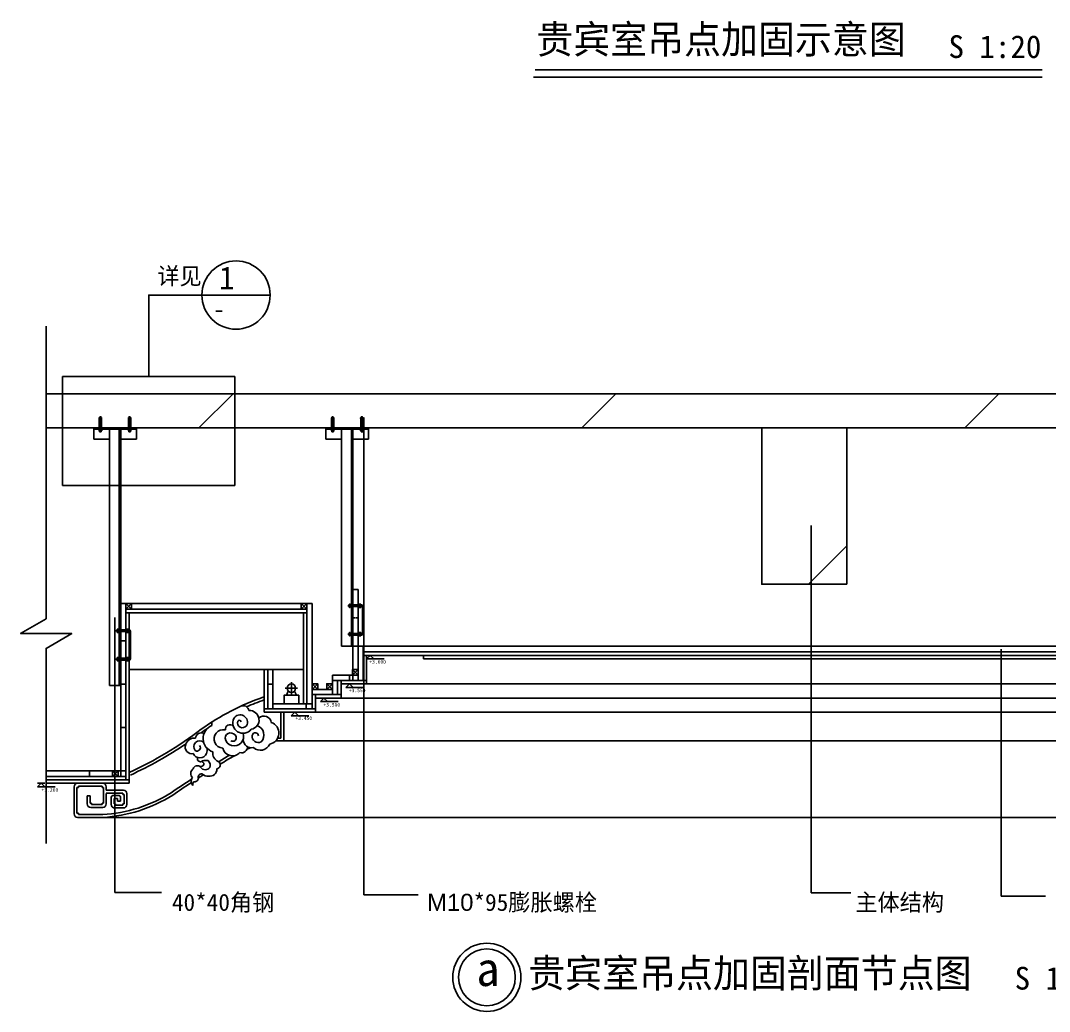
# Model space of a CAD drawing. Header units: metres. Extents: x 0 to 382603, y -272422 to 0.
# Drawn here: x 367499 to 371118, y -272422 to -268937 of the extents above; entities that cross this region are included whole.
import ezdxf

# ---------------------------------------------------------------- set-up
doc = ezdxf.new("R2010")
doc.units = ezdxf.units.M
for name, color, linetype in [('10', 8, 'Continuous'), ('16', 3, 'Continuous'), ('19', 9, 'Continuous'), ('20', 1, 'Continuous'), ('22', 8, 'Continuous'), ('3', 2, 'Continuous'), ('7', 7, 'Continuous'), ('8', 7, 'Continuous'), ('9', 1, 'Continuous'), ('WZ', 2, 'Continuous'), ('中心线层', 1, 'Continuous'), ('剖面层', 4, 'Continuous'), ('连接件层', 4, 'Continuous')]:
    doc.layers.add(name, color=color, linetype=linetype)
doc.dimstyles.get("Standard").update_dxf_attribs({"dimtxt": 2.5, "dimasz": 2.5, "dimexe": 1.25, "dimexo": 0.625, "dimtad": 1, "dimcen": 2.5, "dimazin": 3, "dimtfac": 1, "dimtmove": 0, "dimatfit": 3})

# ---------------------------------------------------------------- blocks, each defined once
blk = doc.blocks.new('螺栓M6-侧')
at = {"layer": '中心线层'}
blk.add_line((14.27, 0), (-37.34, 0), dxfattribs=at)
at = {"layer": '连接件层'}
for p, q in [((-32.6, 5), (-32.15, 5.77)), ((-32.6, 5), (-32.6, -5)), ((-32.15, 5.77), (-29.1, 5.77)), ((-32.15, 2.89), (-29.1, 2.89)), ((-29.1, 5.77), (-29.1, -5.77)), ((-28.72, 3.87), (-28.6, 3.87)), ((-28.6, -3.87), (-28.6, 3.87)), ((0, 3), (-28.6, 3)), ((1.6, 0.24), (2.9, 1)), ((2.9, 5), (3.35, 5.77)), ((2.9, 5), (2.9, -5)), ((3.35, 5.77), (7.65, 5.77)), ((3.35, 2.89), (7.65, 2.89)), ((8.1, 5), (7.65, 5.77)), ((8.1, 5), (8.1, -5)), ((12.53, 3), (8.1, 3)), ((13.03, 2.5), (8.1, 2.5)), ((12.53, 3), (13.03, 2.5)), ((13.03, -2.5), (13.03, 2.5)), ((-32.6, -5), (-32.15, -5.77)), ((-32.15, -2.89), (-29.1, -2.89)), ((-32.15, -5.77), (-29.1, -5.77)), ((0, -3), (-28.6, -3)), ((1.6, -0.91), (2.9, -0.16)), ((2.9, -5), (3.35, -5.77)), ((3.35, -2.89), (7.65, -2.89)), ((3.35, -5.77), (7.65, -5.77)), ((8.1, -5), (7.65, -5.77)), ((13.03, -2.5), (8.1, -2.5)), ((12.53, -3), (8.1, -3)), ((13.03, -2.5), (12.53, -3))]:
    blk.add_line(p, q, dxfattribs=at)
for points in [[(1.6, -6), (1.6, 6), (0, 6), (0, -6)], [(2.9, -5.05), (2.9, 5.05), (1.6, 5.05), (1.6, -5.05)]]:
    blk.add_lwpolyline(points, close=True, dxfattribs=at)
for centre, radius, start, end in [((-23.05, 0), 9.55, 162.41, 197.59), ((-23.05, 5.77), 9.55, 184.36, 197.59), ((-28.7, 4.27), 0.4, 180, 267.2), ((12.45, 0), 9.55, 162.41, 197.59), ((12.45, 5.77), 9.55, 184.36, 197.59), ((-1.45, 5.77), 9.55, 342.41, 355.64), ((-1.45, 0), 9.55, 342.41, 17.59), ((-23.05, -5.77), 9.55, 162.41, 175.64), ((-28.7, -4.27), 0.4, 92.8, 180), ((12.45, -5.77), 9.55, 162.41, 175.64), ((-1.45, -5.77), 9.55, 4.36, 17.59)]:
    blk.add_arc(centre, radius, start, end, dxfattribs=at)
blk = doc.blocks.new('HY6')
at = {"layer": '7'}
for p, q in [((-2.5, 2.5), (9.91, 2.5)), ((-2.5, 2.5), (0, 0)), ((-2.5, 0), (2.5, 0)), ((2.5, 2.5), (0, 0))]:
    blk.add_line(p, q, dxfattribs=at)
blk = doc.blocks.new('dg1')
at = {"layer": '22'}
for p, q in [((15745.46, -29348.69), (15789.24, -29348.69)), ((15767.4, -29327.36), (15767.4, -29369.94)), ((15756.54, -29358.94), (15749.87, -29373.75)), ((15778.26, -29358.94), (15784.93, -29373.75))]:
    blk.add_line(p, q, dxfattribs=at)
blk.add_lwpolyline([(15740.68, -29373.75), (15792.83, -29373.75), (15792.83, -29403.58), (15740.68, -29403.58)], close=True, dxfattribs=at)
blk.add_circle((15767.4, -29348.69), 14.93, dxfattribs=at)
blk = doc.blocks.new('VF')
at = {"layer": '16'}
for p, q in [((52862.25, -27854.45), (52866.47, -27854.45)), ((52866.47, -27907.08), (52866.47, -27854.45)), ((52934.92, -27907.08), (52866.47, -27907.08)), ((52934.92, -27907.08), (52934.92, -28007.96)), ((52934.92, -28007.96), (52906.54, -28007.96)), ((52391.47, -28157.08), (52391.47, -28118.84)), ((52391.47, -28157.08), (52209.69, -28157.08)), ((52197.58, -28169.18), (52197.58, -28264.97)), ((52298.52, -28277.08), (52209.69, -28277.08))]:
    blk.add_line(p, q, dxfattribs=at)
for centre, radius, start, end in [((53141.5, -28662.02), 854.49, 109.07, 125.57), ((51852.36, -26934.17), 1301.57, 294.47, 307.48), ((53036.27, -28549.14), 561.35, 112.89, 114.22), ((53217.85, -28873.16), 932.68, 119.31, 122.89), ((52209.69, -28169.18), 12.11, 90, 180), ((55136.65, -32002.54), 4603.3, 123.3, 124.27), ((55136.65, -32002.54), 4603.3, 122.67, 122.93), ((52268.43, -27758.83), 519.12, 273.32, 302.11), ((52209.69, -28264.97), 12.11, 180, 270)]:
    blk.add_arc(centre, radius, start, end, dxfattribs=at)
at = {"layer": '9'}
for p, q in [((52681.9, -27953.55), (52682.62, -27941.2)), ((52924.92, -27907.08), (52924.92, -27997.96)), ((52924.92, -27997.96), (52913.75, -27997.96)), ((52207.58, -28171.92), (52207.58, -28262.23)), ((52207.58, -28171.92), (52212.42, -28171.92)), ((52212.42, -28171.92), (52212.42, -28167.08)), ((52295.75, -28167.08), (52212.42, -28167.08)), ((52295.75, -28171.92), (52295.75, -28167.08)), ((52300.59, -28171.92), (52295.75, -28171.92)), ((52300.59, -28171.92), (52300.59, -28226.99)), ((52310.59, -28169.18), (52310.59, -28181.29)), ((52371.13, -28181.29), (52310.59, -28181.29)), ((52368.39, -28191.29), (52310.59, -28191.29)), ((52310.59, -28193.4), (52310.59, -28229.73)), ((52368.39, -28191.29), (52368.39, -28196.14)), ((52383.24, -28193.4), (52383.24, -28231.74)), ((52243.99, -28201.47), (52243.99, -28229.73)), ((52253.99, -28201.47), (52243.99, -28201.47)), ((52253.99, -28201.47), (52253.99, -28226.99)), ((52253.99, -28226.99), (52258.84, -28226.99)), ((52258.84, -28226.99), (52258.84, -28231.83)), ((52300.59, -28226.99), (52295.75, -28226.99)), ((52295.75, -28226.99), (52295.75, -28231.83)), ((52328.35, -28205.26), (52328.35, -28231.74)), ((52355.64, -28200.26), (52333.35, -28200.26)), ((52338.35, -28210.26), (52338.35, -28229.01)), ((52350.64, -28210.26), (52338.35, -28210.26)), ((52343.19, -28229.01), (52338.35, -28229.01)), ((52343.19, -28233.85), (52343.19, -28229.01)), ((52350.64, -28210.26), (52350.64, -28220.44)), ((52360.64, -28220.44), (52350.64, -28220.44)), ((52360.64, -28205.26), (52360.64, -28220.44)), ((52368.39, -28196.14), (52373.24, -28196.14)), ((52368.39, -28233.85), (52368.39, -28229.01)), ((52368.39, -28229.01), (52373.24, -28229.01)), ((52373.24, -28196.14), (52373.24, -28229.01)), ((52207.58, -28262.23), (52212.42, -28262.23)), ((52212.42, -28262.23), (52212.42, -28267.08)), ((52298.48, -28241.83), (52256.1, -28241.83)), ((52295.75, -28231.83), (52258.84, -28231.83)), ((52371.13, -28243.85), (52340.46, -28243.85)), ((52368.39, -28233.85), (52343.19, -28233.85)), ((52298.52, -28267.08), (52212.42, -28267.08))]:
    blk.add_line(p, q, dxfattribs=at)
for centre, radius, start, end in [((53141.5, -28662.02), 844.49, 109.07, 113.55), ((52792.33, -27904.51), 20.39, 9.27, 116.82), ((52814.95, -27934.36), 33.23, 279.85, 94.31), ((52792.01, -27944.79), 36.29, 153.56, 322.07), ((52781.55, -27941.79), 25.66, 330.06, 149.16), ((52789.61, -27944.3), 17.53, 161.48, 324.01), ((52778.81, -27941.77), 6.57, 9.17, 152.41), ((52865.27, -27946.66), 26.26, 7.56, 132.78), ((53141.5, -28662.02), 844.49, 124.23, 126.09), ((52701.31, -27999.47), 49.85, 112.91, 251.64), ((52722.12, -28000.96), 32.37, 76.67, 266.64), ((52745.6, -27966.91), 16.21, 43.04, 189.04), ((52830.4, -27987.29), 34.9, 316.96, 71.31), ((52878.75, -27980.33), 39.19, 280.44, 71.32), ((52620.21, -28029.06), 31.09, 81.04, 165.17), ((52639.41, -28028.37), 20.77, 48.67, 220.92), ((52644.5, -27999.03), 19.46, 62.1, 177.98), ((52748.65, -27999.97), 20.17, 21.76, 173.93), ((52761.11, -27992.54), 32.95, 189.26, 20.34), ((52755.89, -27996.82), 12.28, 237.69, 20.61), ((52822.38, -28002.1), 30.2, 182.52, 282.44), ((52845.15, -27992.88), 21.16, 167.66, 300.56), ((52835.12, -27989.64), 10.72, 354.53, 173.17), ((51852.36, -26934.17), 1311.57, 294.47, 304.29), ((52611.52, -28029.81), 23.08, 157.81, 283.24), ((52629.81, -28031.76), 11.89, 239.2, 37.91), ((52642.24, -28041.13), 23.59, 332.76, 18.4), ((52715.33, -28051.62), 30.12, 170.77, 249.48), ((52754.75, -28025), 35.51, 193.48, 317.92), ((52787.13, -28029.21), 20.49, 252.9, 2.15), ((52852.96, -28005.48), 35.51, 227.34, 337.83), ((52639.94, -28042.73), 25.03, 202.41, 338.43), ((52642.23, -28070.27), 10.94, 159.64, 310.42), ((52645.24, -28089.69), 9, 353.36, 109.53), ((52662.01, -28119.5), 42.83, 80.94, 107.23), ((52652.63, -28094.72), 23.8, 342.62, 47.36), ((52696.93, -28092.2), 14.65, 279.5, 57.6), ((53217.85, -28873.16), 942.68, 120.22, 122.89), ((52627.12, -28122.92), 19.47, 123.08, 229.65), ((52631.07, -28110.1), 14.99, 38.96, 166.53), ((52643.04, -28086.04), 12.08, 251.13, 337.14), ((52659.48, -28088.45), 20.75, 216.11, 319.85), ((52676.14, -28108.63), 23.29, 257.64, 4.88), ((52298.48, -28169.18), 12.11, 0, 90), ((55136.65, -32002.54), 4613.3, 123.19, 124.27), ((52626.99, -28150.66), 17.95, 134.03, 230.21), ((52639.34, -28162.12), 23.95, 154.31, 185.59), ((52620.55, -28137.74), 14.28, 258.74, 352.25), ((52646.39, -28135.8), 12.32, 85.24, 198.29), ((52666.29, -28106.32), 25.53, 222.36, 280.99), ((52268.43, -27758.83), 509.13, 273.28, 302.08), ((52371.13, -28193.4), 12.11, 0, 90), ((52256.1, -28229.73), 12.11, 180, 270), ((52298.48, -28229.73), 12.11, 270, 0), ((52333.35, -28205.26), 5, 90, 180), ((52355.64, -28205.26), 5, 0, 90), ((52340.46, -28231.74), 12.11, 180, 270), ((52371.13, -28231.74), 12.11, 270, 0)]:
    blk.add_arc(centre, radius, start, end, dxfattribs=at)
blk = doc.blocks.new('HY-4')
at = {"layer": '20'}
for points in [[(-5, 0, -1), (5, 0, -1)], [(-5, 0, 1), (5, 0, 1)]]:
    blk.add_lwpolyline(points, format="xyb", dxfattribs=at)
blk.add_circle((0, 0), 6, dxfattribs=at)
blk.add_circle((0, 0), 6, dxfattribs=at)
blk = doc.blocks.new('_CLOSEDFILLED')
at = {"color": 0, "linetype": 'BYBLOCK'}
blk.add_solid([(-1, 0), (0, 0), (-1, 0)], dxfattribs=at)
blk = doc.blocks.new('*D2')
for p, q in [((367811.35, -270374.63), (367811.35, -270825.24)), ((367811.1, -270825.24), (367810.85, -270825.24)), ((367811.35, -271275.84), (367811.35, -270825.24)), ((367811.35, -270825.24), (367811.35, -270825.24)), ((367811.6, -270825.24), (367811.85, -270825.24))]:
    blk.add_line(p, q)
at = {"layer": 'Defpoints'}
for p in [(367811.35, -270374.63), (367811.35, -270825.24), (367811.35, -271275.84)]:
    blk.add_point(p, dxfattribs=at)
at = {"layer": '7', "xscale": 0.25, "yscale": 0.25}
blk.add_blockref('_CLOSEDFILLED', (367811.35, -270825.24), dxfattribs=at)
at = {"layer": '7', "xscale": 0.25, "yscale": 0.25, "rotation": 180}
blk.add_blockref('_CLOSEDFILLED', (367811.35, -270825.24), dxfattribs=at)
at = {"layer": '7', "insert": (367811.35, -270824.115), "char_height": 1, "attachment_point": 5}
blk.add_mtext('0', dxfattribs=at)
blk = doc.blocks.new('*D9')
for p, q in [((368686.35, -270937.81), (368686.35, -271037.81)), ((368676.35, -271037.81), (368668.1, -271037.81)), ((368668.35, -271137.81), (368668.35, -271037.81)), ((368686.6, -271037.81), (368678.35, -271037.81))]:
    blk.add_line(p, q)
at = {"layer": 'Defpoints'}
for p in [(368686.35, -270937.81), (368686.35, -271037.81), (368668.35, -271137.81)]:
    blk.add_point(p, dxfattribs=at)
at = {"layer": '7', "xscale": 0.25, "yscale": 0.25}
blk.add_blockref('_CLOSEDFILLED', (368668.35, -271037.81), dxfattribs=at)
at = {"layer": '7', "xscale": 0.25, "yscale": 0.25, "rotation": 180}
blk.add_blockref('_CLOSEDFILLED', (368686.35, -271037.81), dxfattribs=at)
at = {"layer": '7', "insert": (368677.35, -271037.81), "char_height": 1, "attachment_point": 5}
blk.add_mtext('18', dxfattribs=at)
blk = doc.blocks.new('*D10')
for p, q in [((368702.31, -270995.37), (368702.31, -271045.37)), ((368702.06, -271045.37), (368701.81, -271045.37)), ((368702.31, -271095.37), (368702.31, -271045.37)), ((368702.31, -271045.37), (368702.31, -271045.37)), ((368702.56, -271045.37), (368702.81, -271045.37))]:
    blk.add_line(p, q)
at = {"layer": 'Defpoints'}
for p in [(368702.31, -270995.37), (368702.31, -271045.37), (368702.31, -271095.37)]:
    blk.add_point(p, dxfattribs=at)
at = {"layer": '7', "xscale": 0.25, "yscale": 0.25}
blk.add_blockref('_CLOSEDFILLED', (368702.31, -271045.37), dxfattribs=at)
at = {"layer": '7', "xscale": 0.25, "yscale": 0.25, "rotation": 180}
blk.add_blockref('_CLOSEDFILLED', (368702.31, -271045.37), dxfattribs=at)
at = {"layer": '7', "insert": (368702.31, -271044.245), "char_height": 1, "attachment_point": 5}
blk.add_mtext('0', dxfattribs=at)
blk = doc.blocks.new('*D13')
for p, q in [((367851.35, -270987.81), (367851.35, -271131.83)), ((367851.1, -271131.83), (367850.85, -271131.83)), ((367851.35, -271275.84), (367851.35, -271131.83)), ((367851.35, -271131.83), (367851.35, -271131.83)), ((367851.6, -271131.83), (367851.85, -271131.83))]:
    blk.add_line(p, q)
at = {"layer": 'Defpoints'}
for p in [(367851.35, -270987.81), (367851.35, -271131.83), (367851.35, -271275.84)]:
    blk.add_point(p, dxfattribs=at)
at = {"layer": '7', "xscale": 0.25, "yscale": 0.25}
blk.add_blockref('_CLOSEDFILLED', (367851.35, -271131.83), dxfattribs=at)
at = {"layer": '7', "xscale": 0.25, "yscale": 0.25, "rotation": 180}
blk.add_blockref('_CLOSEDFILLED', (367851.35, -271131.83), dxfattribs=at)
at = {"layer": '7', "insert": (367851.35, -271130.705), "char_height": 1, "attachment_point": 5}
blk.add_mtext('0', dxfattribs=at)
blk = doc.blocks.new('*D14')
for p, q in [((367885.31, -271083.14), (367885.31, -271133.14)), ((367885.06, -271133.14), (367884.81, -271133.14)), ((367885.31, -271183.14), (367885.31, -271133.14)), ((367885.31, -271133.14), (367885.31, -271133.14)), ((367885.56, -271133.14), (367885.81, -271133.14))]:
    blk.add_line(p, q)
at = {"layer": 'Defpoints'}
for p in [(367885.31, -271083.14), (367885.31, -271133.14), (367885.31, -271183.14)]:
    blk.add_point(p, dxfattribs=at)
at = {"layer": '7', "xscale": 0.25, "yscale": 0.25}
blk.add_blockref('_CLOSEDFILLED', (367885.31, -271133.14), dxfattribs=at)
at = {"layer": '7', "xscale": 0.25, "yscale": 0.25, "rotation": 180}
blk.add_blockref('_CLOSEDFILLED', (367885.31, -271133.14), dxfattribs=at)
at = {"layer": '7', "insert": (367885.31, -271132.015), "char_height": 1, "attachment_point": 5}
blk.add_mtext('0', dxfattribs=at)

msp = doc.modelspace()

# ---------------------------------------------------------------- hatches: boundary and pattern name
at = {"layer": '10'}
h = msp.add_hatch(dxfattribs=at)
h.set_pattern_fill('ANSI31', scale=300)
h.paths.add_polyline_path([(372923.59, -270249.81), (367589.11, -270249.81), (367589.11, -270369.81), (367775.96, -270369.81), (367775.96, -270340.53), (367775.39, -270331.96), (367784.5, -270331.96), (367783.92, -270340.53), (367783.92, -270369.81), (367878.77, -270369.81), (367878.77, -270340.53), (367878.2, -270331.96), (367887.3, -270331.96), (367886.73, -270340.53), (367886.73, -270369.81), (368592.96, -270369.81), (368592.96, -270340.72), (368592.39, -270332.15), (368601.5, -270332.15), (368600.92, -270340.72), (368600.92, -270369.81), (368695.77, -270369.81), (368695.77, -270340.72), (368695.2, -270332.15), (368704.3, -270332.15), (368703.73, -270340.72), (368703.73, -270369.81), (371808.96, -270369.81), (371808.96, -270340.72), (371808.39, -270332.15), (371817.5, -270332.15), (371816.92, -270340.72), (371816.92, -270369.81), (371911.77, -270369.81), (371911.77, -270340.72), (371911.2, -270332.15), (371920.3, -270332.15), (371919.73, -270340.72), (371919.73, -270369.81), (372625.96, -270369.81), (372625.96, -270340.53), (372625.39, -270331.96), (372634.5, -270331.96), (372633.92, -270340.53), (372633.92, -270369.81), (372728.77, -270369.81), (372728.77, -270340.53), (372728.2, -270331.96), (372737.3, -270331.96), (372736.73, -270340.53), (372736.73, -270369.81), (372923.59, -270369.81)])
h = msp.add_hatch(dxfattribs=at)
h.set_pattern_fill('AR-CONC', scale=100)
h.paths.add_polyline_path([(372923.59, -270249.81), (367589.11, -270249.81), (367589.11, -270369.81), (367775.96, -270369.81), (367775.96, -270340.53), (367775.39, -270331.96), (367784.5, -270331.96), (367783.92, -270340.53), (367783.92, -270369.81), (367878.77, -270369.81), (367878.77, -270340.53), (367878.2, -270331.96), (367887.3, -270331.96), (367886.73, -270340.53), (367886.73, -270369.81), (368592.96, -270369.81), (368592.96, -270340.72), (368592.39, -270332.15), (368601.5, -270332.15), (368600.92, -270340.72), (368600.92, -270369.81), (368695.77, -270369.81), (368695.77, -270340.72), (368695.2, -270332.15), (368704.3, -270332.15), (368703.73, -270340.72), (368703.73, -270369.81), (371808.96, -270369.81), (371808.96, -270340.72), (371808.39, -270332.15), (371817.5, -270332.15), (371816.92, -270340.72), (371816.92, -270369.81), (371911.77, -270369.81), (371911.77, -270340.72), (371911.2, -270332.15), (371920.3, -270332.15), (371919.73, -270340.72), (371919.73, -270369.81), (372625.96, -270369.81), (372625.96, -270340.53), (372625.39, -270331.96), (372634.5, -270331.96), (372633.92, -270340.53), (372633.92, -270369.81), (372728.77, -270369.81), (372728.77, -270340.53), (372728.2, -270331.96), (372737.3, -270331.96), (372736.73, -270340.53), (372736.73, -270369.81), (372923.59, -270369.81)])
h = msp.add_hatch(dxfattribs=at)
h.set_pattern_fill('ANSI31', scale=300)
h.paths.add_polyline_path([(370106.54, -270919.79), (370406.15, -270919.79), (370406.15, -270369.81), (370106.54, -270369.81)])
h = msp.add_hatch(dxfattribs=at)
h.set_pattern_fill('AR-CONC', scale=20)
h.paths.add_polyline_path([(370406.15, -270369.81), (370106.54, -270369.81), (370106.54, -270919.79), (370406.15, -270919.79)])
h = msp.add_hatch(dxfattribs=at)
h.set_pattern_fill('AR-PARQ1', scale=3)
h.paths.add_polyline_path([(368686.35, -271098.37), (368668.35, -271098.37), (368668.35, -271137.81), (368686.35, -271137.81)])
h.paths.add_polyline_path([(368668.35, -271092.37), (368686.35, -271092.37), (368686.35, -270998.37), (368668.35, -270998.37)])
h.paths.add_polyline_path([(368668.35, -270992.37), (368686.35, -270992.37), (368686.35, -270937.81), (368668.35, -270937.81)])
h = msp.add_hatch(dxfattribs=at)
h.set_pattern_fill('AR-PARQ1', scale=3)
h.paths.add_polyline_path([(367869.35, -271007.81), (367869.35, -270987.81), (367851.35, -270987.81), (367851.35, -271080.14), (367869.35, -271080.14)])
h = msp.add_hatch(dxfattribs=at)
h.set_pattern_fill('AR-PARQ1', scale=3)
h.paths.add_polyline_path([(368486.35, -270987.81), (367889.35, -270987.81), (367889.35, -271007.81), (368486.35, -271007.81)])
h = msp.add_hatch(dxfattribs=at)
h.set_pattern_fill('AR-PARQ1', scale=3)
h.paths.add_polyline_path([(368524.35, -270987.81), (368506.35, -270987.81), (368506.35, -271339.81), (368524.35, -271339.81), (368524.35, -271307.81)])
h = msp.add_hatch(dxfattribs=at)
h.set_pattern_fill('AR-PARQ1', scale=3)
h.paths.add_polyline_path([(367869.35, -271086.14), (367851.35, -271086.14), (367851.35, -271180.14), (367869.35, -271180.14)])
h = msp.add_hatch(dxfattribs=at)
h.set_pattern_fill('AR-PARQ1', scale=3)
h.paths.add_polyline_path([(368524.35, -271289.81), (368524.35, -271307.81), (368596.35, -271307.81), (368596.35, -271289.81), (368576.35, -271289.81)])
h.paths.add_polyline_path([(368596.35, -271307.81), (368614.35, -271307.81), (368614.35, -271257.81), (368596.35, -271257.81)])
h.paths.add_polyline_path([(368668.35, -271257.81), (368668.35, -271239.81), (368666.35, -271239.81), (368596.35, -271239.81), (368596.35, -271257.81), (368614.35, -271257.81)])
h.paths.add_polyline_path([(368686.35, -271239.81), (368668.35, -271239.81), (368668.35, -271257.81), (368686.35, -271257.81)])
h.paths.add_polyline_path([(368686.35, -271137.81), (368668.35, -271137.81), (368668.35, -271219.81), (368686.35, -271219.81)])
h = msp.add_hatch(dxfattribs=at)
h.set_pattern_fill('AR-PARQ1', scale=3)
h.paths.add_polyline_path([(368686.35, -271257.81), (368704.35, -271257.81), (368704.35, -271137.81), (368686.35, -271137.81)])
h = msp.add_hatch(dxfattribs=at)
h.set_pattern_fill('AR-PARQ1', scale=100)
h.paths.add_polyline_path([(368704.35, -271137.81), (368704.35, -271157.81), (371808.35, -271157.81), (371808.35, -271137.81)])
h = msp.add_hatch(dxfattribs=at)
h.set_pattern_fill('AR-PARQ1', scale=3)
h.paths.add_polyline_path([(367869.35, -271186.14), (367851.35, -271186.14), (367851.35, -271275.84), (367851.35, -271595.81), (367869.35, -271595.81)])
h = msp.add_hatch(dxfattribs=at)
h.set_pattern_fill('AR-PARQ1', scale=3)
h.paths.add_polyline_path([(368386.35, -271339.81), (368386.35, -271357.81), (368524.35, -271357.81), (368524.35, -271339.81)])
h.paths.add_polyline_path([(368386.35, -271219.81), (368368.35, -271219.81), (368368.35, -271357.81), (368386.35, -271357.81)])
h = msp.add_hatch(dxfattribs=at)
h.set_pattern_fill('AR-PARQ1', scale=3)
h.paths.add_polyline_path([(367822.11, -271595.81), (367822.11, -271595.81), (367822.11, -271575.84), (367589.11, -271575.84), (367589.11, -271595.81)])

# ---------------------------------------------------------------- linework, layer by layer
for p, q in [((367775.96, -270340.53), (367775.58, -270334.81)), ((367775.58, -270334.81), (367777.1, -270334.81)), ((367775.96, -270366.1), (367775.96, -270340.53)), ((367777.1, -270334.81), (367776.53, -270331.96)), ((367776.53, -270331.96), (367783.36, -270331.96)), ((367777.1, -270334.81), (367777.1, -270354.72)), ((367777.1, -270354.72), (367778.24, -270354.72)), ((367778.24, -270354.72), (367778.24, -270334.81)), ((367778.24, -270334.81), (367781.65, -270334.81)), ((367779.94, -270385.69), (367779.94, -270328.37)), ((367781.65, -270334.81), (367781.65, -270354.72)), ((367781.65, -270354.72), (367782.79, -270354.72)), ((367783.36, -270331.96), (367782.79, -270334.81)), ((367782.79, -270354.72), (367782.79, -270334.81)), ((367782.79, -270334.81), (367784.31, -270334.81)), ((367784.31, -270334.81), (367783.92, -270340.53)), ((367783.92, -270340.53), (367783.92, -270366.1)), ((367878.39, -270334.81), (367878.77, -270340.53)), ((367879.91, -270334.81), (367878.39, -270334.81)), ((367878.77, -270340.53), (367878.77, -270366.1)), ((367879.34, -270331.96), (367879.91, -270334.81)), ((367886.16, -270331.96), (367879.34, -270331.96)), ((367879.91, -270354.72), (367879.91, -270334.81)), ((367881.04, -270354.72), (367879.91, -270354.72)), ((367884.46, -270334.81), (367881.04, -270334.81)), ((367881.04, -270334.81), (367881.04, -270354.72)), ((367882.75, -270385.69), (367882.75, -270328.37)), ((367884.46, -270354.72), (367884.46, -270334.81)), ((367885.6, -270354.72), (367884.46, -270354.72)), ((367885.6, -270334.81), (367886.16, -270331.96)), ((367885.6, -270334.81), (367885.6, -270354.72)), ((367887.11, -270334.81), (367885.6, -270334.81)), ((367886.73, -270340.53), (367887.11, -270334.81)), ((367886.73, -270366.1), (367886.73, -270340.53)), ((368592.58, -270334.99), (368594.1, -270334.99)), ((368592.96, -270340.72), (368592.58, -270334.99)), ((368592.96, -270366.28), (368592.96, -270340.72)), ((368593.53, -270332.15), (368600.36, -270332.15)), ((368594.1, -270334.99), (368593.53, -270332.15)), ((368594.1, -270334.99), (368594.1, -270354.9)), ((368594.1, -270354.9), (368595.24, -270354.9)), ((368595.24, -270334.99), (368598.65, -270334.99)), ((368595.24, -270354.9), (368595.24, -270334.99)), ((368596.94, -270385.87), (368596.94, -270328.56)), ((368598.65, -270334.99), (368598.65, -270354.9)), ((368598.65, -270354.9), (368599.79, -270354.9)), ((368600.36, -270332.15), (368599.79, -270334.99)), ((368599.79, -270334.99), (368601.31, -270334.99)), ((368599.79, -270354.9), (368599.79, -270334.99)), ((368601.31, -270334.99), (368600.92, -270340.72)), ((368600.92, -270340.72), (368600.92, -270366.28)), ((368696.91, -270334.99), (368695.39, -270334.99)), ((368695.39, -270334.99), (368695.77, -270340.72)), ((368695.77, -270340.72), (368695.77, -270366.28)), ((368703.16, -270332.15), (368696.34, -270332.15)), ((368696.34, -270332.15), (368696.91, -270334.99)), ((368696.91, -270354.9), (368696.91, -270334.99)), ((368698.04, -270354.9), (368696.91, -270354.9)), ((368698.04, -270334.99), (368698.04, -270354.9)), ((368701.46, -270334.99), (368698.04, -270334.99)), ((368699.75, -270385.87), (368699.75, -270328.56)), ((368701.46, -270354.9), (368701.46, -270334.99)), ((368702.6, -270354.9), (368701.46, -270354.9)), ((368702.6, -270334.99), (368703.16, -270332.15)), ((368704.11, -270334.99), (368702.6, -270334.99)), ((368702.6, -270334.99), (368702.6, -270354.9)), ((368703.73, -270340.72), (368704.11, -270334.99)), ((368703.73, -270366.28), (368703.73, -270340.72)), ((367785.63, -270374.63), (367774.25, -270374.63)), ((367774.25, -270374.63), (367774.25, -270375.77)), ((367774.25, -270375.77), (367785.63, -270375.77)), ((367775.39, -270376.91), (367775.39, -270375.77)), ((367784.49, -270376.91), (367775.39, -270376.91)), ((367775.39, -270380.55), (367775.39, -270377.82)), ((367783.92, -270366.1), (367775.96, -270366.1)), ((367783.13, -270376.91), (367776.76, -270376.91)), ((367783.13, -270381.46), (367776.76, -270381.46)), ((367777.1, -270366.1), (367777.1, -270374.63)), ((367777.1, -270381.46), (367777.1, -270383.16)), ((367777.1, -270383.16), (367782.79, -270383.16)), ((367777.1, -270383.16), (367777.67, -270383.73)), ((367777.67, -270377.82), (367777.67, -270380.55)), ((367777.67, -270383.73), (367782.22, -270383.73)), ((367782.11, -270377.82), (367782.11, -270380.55)), ((367782.22, -270383.73), (367782.79, -270383.16)), ((367782.79, -270366.1), (367782.79, -270374.63)), ((367782.79, -270383.16), (367782.79, -270381.46)), ((367784.49, -270375.77), (367784.49, -270376.91)), ((367784.49, -270377.82), (367784.49, -270380.55)), ((367785.63, -270375.77), (367785.63, -270374.63)), ((367877.06, -270375.77), (367877.06, -270374.63)), ((367877.06, -270374.63), (367888.44, -270374.63)), ((367888.44, -270375.77), (367877.06, -270375.77)), ((367878.2, -270375.77), (367878.2, -270376.91)), ((367878.2, -270376.91), (367887.3, -270376.91)), ((367878.2, -270377.82), (367878.2, -270380.55)), ((367878.77, -270366.1), (367886.73, -270366.1)), ((367879.57, -270376.91), (367885.94, -270376.91)), ((367879.57, -270381.46), (367885.94, -270381.46)), ((367879.91, -270366.1), (367879.91, -270374.63)), ((367879.91, -270383.16), (367879.91, -270381.46)), ((367880.48, -270383.73), (367879.91, -270383.16)), ((367885.6, -270383.16), (367879.91, -270383.16)), ((367885.03, -270383.73), (367880.48, -270383.73)), ((367880.59, -270377.82), (367880.59, -270380.55)), ((367885.03, -270377.82), (367885.03, -270380.55)), ((367885.6, -270383.16), (367885.03, -270383.73)), ((367885.6, -270366.1), (367885.6, -270374.63)), ((367885.6, -270381.46), (367885.6, -270383.16)), ((367887.3, -270376.91), (367887.3, -270375.77)), ((367887.3, -270380.55), (367887.3, -270377.82)), ((367888.44, -270374.63), (367888.44, -270375.77)), ((368591.25, -270374.81), (368591.25, -270375.95)), ((368602.63, -270374.81), (368591.25, -270374.81)), ((368591.25, -270375.95), (368602.63, -270375.95)), ((368592.39, -270377.09), (368592.39, -270375.95)), ((368601.49, -270377.09), (368592.39, -270377.09)), ((368592.39, -270380.73), (368592.39, -270378)), ((368600.92, -270366.28), (368592.96, -270366.28)), ((368600.13, -270377.09), (368593.76, -270377.09)), ((368600.13, -270381.64), (368593.76, -270381.64)), ((368594.1, -270366.28), (368594.1, -270374.81)), ((368594.1, -270381.64), (368594.1, -270383.35)), ((368594.1, -270383.35), (368594.67, -270383.92)), ((368594.1, -270383.35), (368599.79, -270383.35)), ((368594.67, -270378), (368594.67, -270380.73)), ((368594.67, -270383.92), (368599.22, -270383.92)), ((368599.11, -270378), (368599.11, -270380.73)), ((368599.22, -270383.92), (368599.79, -270383.35)), ((368599.79, -270366.28), (368599.79, -270374.81)), ((368599.79, -270383.35), (368599.79, -270381.64)), ((368601.49, -270375.95), (368601.49, -270377.09)), ((368601.49, -270378), (368601.49, -270380.73)), ((368602.63, -270375.95), (368602.63, -270374.81)), ((368694.06, -270374.81), (368705.44, -270374.81)), ((368694.06, -270375.95), (368694.06, -270374.81)), ((368705.44, -270375.95), (368694.06, -270375.95)), ((368695.2, -270375.95), (368695.2, -270377.09)), ((368695.2, -270377.09), (368704.3, -270377.09)), ((368695.2, -270378), (368695.2, -270380.73)), ((368695.77, -270366.28), (368703.73, -270366.28)), ((368696.57, -270377.09), (368702.94, -270377.09)), ((368696.57, -270381.64), (368702.94, -270381.64)), ((368696.91, -270366.28), (368696.91, -270374.81)), ((368696.91, -270383.35), (368696.91, -270381.64)), ((368702.6, -270383.35), (368696.91, -270383.35)), ((368697.48, -270383.92), (368696.91, -270383.35)), ((368702.03, -270383.92), (368697.48, -270383.92)), ((368697.59, -270378), (368697.59, -270380.73)), ((368702.03, -270378), (368702.03, -270380.73)), ((368702.6, -270383.35), (368702.03, -270383.92)), ((368702.6, -270366.28), (368702.6, -270374.81)), ((368702.6, -270381.64), (368702.6, -270383.35)), ((368704.3, -270377.09), (368704.3, -270375.95)), ((368704.3, -270380.73), (368704.3, -270378)), ((368705.44, -270374.81), (368705.44, -270375.95))]:
    msp.add_line(p, q, dxfattribs=at)
at = {"layer": '16'}
for p, q in [((367869.35, -271007.81), (368506.35, -271007.81)), ((367869.35, -271607.81), (367869.35, -271007.81)), ((367869.35, -271019.81), (368506.35, -271019.81)), ((367881.35, -271619.81), (367881.35, -271019.81)), ((368494.35, -271339.81), (368494.35, -271019.81)), ((368506.35, -271339.81), (368506.35, -271019.81)), ((368704.35, -271157.81), (370256.35, -271157.81)), ((371808.35, -271157.81), (370256.35, -271157.81)), ((368704.35, -271169.81), (370256.35, -271169.81)), ((368716.35, -271169.81), (368704.35, -271169.81)), ((368704.35, -271257.81), (368704.35, -271169.81)), ((368716.35, -271269.81), (368716.35, -271169.81)), ((371808.35, -271169.81), (370256.35, -271169.81)), ((368356.35, -271219.81), (368368.35, -271219.81)), ((368356.35, -271219.81), (368356.35, -271369.81)), ((368368.35, -271219.81), (368368.35, -271357.81)), ((368614.35, -271257.81), (368716.35, -271257.81)), ((368614.35, -271307.81), (368614.35, -271257.81)), ((368626.35, -271319.81), (368626.35, -271257.81)), ((368626.35, -271269.81), (368716.35, -271269.81)), ((368524.35, -271307.81), (368626.35, -271307.81)), ((368524.35, -271357.81), (368524.35, -271307.81)), ((368536.35, -271369.81), (368536.35, -271307.81)), ((368536.35, -271319.81), (368626.35, -271319.81)), ((368356.35, -271357.81), (368536.35, -271357.81)), ((368356.35, -271369.81), (368536.35, -271369.81)), ((367881.35, -271607.81), (367589.11, -271607.81)), ((367881.35, -271619.81), (367589.11, -271619.81))]:
    msp.add_line(p, q, dxfattribs=at)
at = {"layer": '19'}
for p, q in [((368716.35, -271169.81), (370256.35, -271169.81)), ((371796.35, -271169.81), (370256.35, -271169.81)), ((368494.35, -271219.81), (367881.35, -271219.81)), ((368716.35, -271269.81), (370256.35, -271269.81)), ((371796.35, -271269.81), (370256.35, -271269.81)), ((368626.35, -271319.81), (370256.35, -271319.81)), ((371886.35, -271319.81), (370256.35, -271319.81)), ((368536.35, -271369.81), (370256.35, -271369.81)), ((371976.35, -271369.81), (370256.35, -271369.81)), ((368424.8, -271470.7), (372087.9, -271470.7)), ((367788.4, -271739.81), (372724.3, -271739.81))]:
    msp.add_line(p, q, dxfattribs=at)
msp.add_lwpolyline([(367646.78, -270189.17), (368252.81, -270189.17), (368252.81, -270572.02), (367646.78, -270572.02)], close=True, dxfattribs=at)
at = {"layer": '20'}
msp.add_line((369304.08, -269136.8), (371092.88, -269136.8), dxfattribs=at)
for points in [[(369308.98, -269110.8), (371092.88, -269110.8)], [(368377.14, -269902.7), (368137.14, -269902.7), (367949.79, -269902.7), (367949.79, -270189.17)]]:
    msp.add_lwpolyline(points, dxfattribs=at)
msp.add_circle((368257.14, -269902.7), 120, dxfattribs=at)
at = {"layer": '22'}
for p, q in [((367756.35, -270374.63), (367906.35, -270374.63)), ((367846.35, -271275.84), (367846.35, -270374.63)), ((368573.35, -270374.81), (368723.35, -270374.81)), ((368663.35, -271137.81), (368663.35, -270374.81)), ((367889.35, -271007.81), (367869.35, -270987.81)), ((367869.35, -271007.81), (367889.35, -270987.81)), ((367889.35, -271007.81), (367869.35, -270987.81)), ((367869.35, -271007.81), (367889.35, -270987.81)), ((368506.35, -271007.81), (368486.35, -270987.81)), ((368486.35, -271007.81), (368506.35, -270987.81)), ((368506.35, -271007.81), (368486.35, -270987.81)), ((368486.35, -271007.81), (368506.35, -270987.81)), ((368666.35, -271239.81), (368686.35, -271219.81)), ((368686.35, -271239.81), (368666.35, -271219.81)), ((368666.35, -271239.81), (368686.35, -271219.81)), ((368686.35, -271239.81), (368666.35, -271219.81)), ((368524.35, -271289.81), (368544.35, -271269.81)), ((368544.35, -271289.81), (368524.35, -271269.81)), ((368524.35, -271289.81), (368544.35, -271269.81)), ((368544.35, -271289.81), (368524.35, -271269.81)), ((368596.35, -271289.81), (368576.35, -271269.81)), ((368576.35, -271289.81), (368596.35, -271269.81)), ((368596.35, -271289.81), (368576.35, -271269.81)), ((368576.35, -271289.81), (368596.35, -271269.81)), ((367842.11, -271595.81), (367822.11, -271575.81)), ((367822.11, -271595.81), (367842.11, -271575.81)), ((367842.11, -271595.81), (367822.11, -271575.81)), ((367822.11, -271595.81), (367842.11, -271575.81))]:
    msp.add_line(p, q, dxfattribs=at)
for points in [[(367869.35, -271007.81), (367889.35, -271007.81), (367889.35, -270987.81), (367869.35, -270987.81)], [(367869.35, -271007.81), (367889.35, -271007.81), (367889.35, -270987.81), (367869.35, -270987.81)], [(368486.35, -271007.81), (368506.35, -271007.81), (368506.35, -270987.81), (368486.35, -270987.81)], [(368486.35, -271007.81), (368506.35, -271007.81), (368506.35, -270987.81), (368486.35, -270987.81)], [(368666.35, -271239.81), (368686.35, -271239.81), (368686.35, -271219.81), (368666.35, -271219.81)], [(368666.35, -271239.81), (368686.35, -271239.81), (368686.35, -271219.81), (368666.35, -271219.81)], [(368524.35, -271289.81), (368544.35, -271289.81), (368544.35, -271269.81), (368524.35, -271269.81)], [(368524.35, -271289.81), (368544.35, -271289.81), (368544.35, -271269.81), (368524.35, -271269.81)], [(368576.35, -271289.81), (368596.35, -271289.81), (368596.35, -271269.81), (368576.35, -271269.81)], [(368576.35, -271289.81), (368596.35, -271289.81), (368596.35, -271269.81), (368576.35, -271269.81)], [(367822.11, -271595.81), (367842.11, -271595.81), (367842.11, -271575.81), (367822.11, -271575.81)], [(367822.11, -271595.81), (367842.11, -271595.81), (367842.11, -271575.81), (367822.11, -271575.81)]]:
    msp.add_lwpolyline(points, close=True, dxfattribs=at)
at = {"layer": '3'}
for p, q in [((367589.11, -270249.81), (372923.59, -270249.81)), ((367589.11, -270369.81), (372923.59, -270369.81)), ((367756.35, -270409.63), (367811.35, -270409.63)), ((367851.35, -270409.63), (367906.35, -270409.63)), ((368573.35, -270409.81), (368628.35, -270409.81)), ((368668.35, -270409.81), (368723.35, -270409.81))]:
    msp.add_line(p, q, dxfattribs=at)
msp.add_lwpolyline([(370406.15, -270919.79), (370106.54, -270919.79), (370106.54, -270369.81), (370406.15, -270369.81)], close=True, dxfattribs=at)
at = {"layer": '9'}
for p, q in [((368668.35, -271257.81), (368668.35, -270937.81)), ((368668.35, -271239.81), (368668.35, -270937.81)), ((368668.35, -270937.81), (368686.35, -270937.81)), ((368668.35, -271257.81), (368668.35, -270937.81)), ((368668.35, -271239.81), (368668.35, -270937.81)), ((368686.35, -271257.81), (368686.35, -270937.81)), ((367851.35, -270987.81), (368524.35, -270987.81)), ((367851.35, -271595.81), (367851.35, -270987.81)), ((367869.35, -271007.81), (367869.35, -270987.81)), ((368506.35, -271339.81), (368506.35, -270987.81)), ((368524.35, -271307.81), (368524.35, -270987.81)), ((368668.35, -271137.81), (370256.35, -271137.81)), ((368686.35, -271239.81), (368686.35, -271137.81)), ((368686.35, -271257.81), (368686.35, -271137.81)), ((368704.35, -271257.81), (368704.35, -271137.81)), ((371844.35, -271137.81), (370256.35, -271137.81)), ((368916.35, -271181.81), (368916.35, -271169.81)), ((368916.35, -271181.81), (370256.35, -271181.81)), ((371596.35, -271181.81), (370256.35, -271181.81)), ((368368.35, -271219.81), (368386.35, -271219.81)), ((368386.35, -271219.81), (368386.35, -271357.81)), ((368596.35, -271307.81), (368596.35, -271239.81)), ((368596.35, -271239.81), (368686.35, -271239.81)), ((368614.35, -271257.81), (368596.35, -271257.81)), ((368524.35, -271289.81), (368596.35, -271289.81)), ((368386.35, -271339.81), (368524.35, -271339.81)), ((367851.35, -271575.84), (367589.11, -271575.84)), ((367869.35, -271595.81), (367589.11, -271595.81))]:
    msp.add_line(p, q, dxfattribs=at)
msp.add_lwpolyline([(367589.11, -271831.37), (367589.11, -271145.1), (367679.11, -271093.14), (367499.11, -271093.14), (367589.11, -271041.17), (367589.11, -270012.45)], dxfattribs=at)
at = {"layer": 'WZ'}
for p, q in [((367756.35, -270409.63), (367756.35, -270369.63)), ((367811.35, -271275.84), (367811.35, -270374.63)), ((367851.35, -271275.84), (367851.35, -270374.63)), ((367906.35, -270409.63), (367906.35, -270369.63)), ((368573.35, -270409.81), (368573.35, -270369.81)), ((368628.35, -271137.81), (368628.35, -270374.81)), ((368668.35, -271137.81), (368668.35, -270374.81)), ((368723.35, -270409.81), (368723.35, -270369.81)), ((368668.35, -270937.81), (368686.35, -270937.81)), ((368668.35, -271137.81), (368628.35, -271137.81)), ((367851.35, -271275.84), (367811.35, -271275.84))]:
    msp.add_line(p, q, dxfattribs=at)
msp.add_lwpolyline([(367589.11, -270249.81), (372923.59, -270249.81), (372923.59, -270369.81), (367589.11, -270369.81)], close=True, dxfattribs=at)

# ---------------------------------------------------------------- block references
at = {"layer": '10', "xscale": -1}
msp.add_blockref('dg1', (384219.1, -241936.24), dxfattribs=at)
at = {"layer": '16'}
msp.add_blockref('VF', (315489.88, -243462.74), dxfattribs=at)
at = {"layer": '7', "xscale": -5, "yscale": 5, "zscale": 5, "rotation": 180}
for p in [(368728.85, -271169.81), (368656.11, -271269.81), (368566.25, -271319.81), (368464.07, -271369.81), (367571.36, -271619.81)]:
    msp.add_blockref('HY6', p, dxfattribs=at)
at = {"layer": '8', "xscale": 20, "yscale": 20, "zscale": 20}
msp.add_blockref('HY-4', (369139.52, -272302.05), dxfattribs=at)
at = {"layer": '剖面层'}
for p in [(368688.04, -270995.37), (367871.04, -271083.14), (368688.04, -271095.37), (367871.04, -271183.14)]:
    msp.add_blockref('螺栓M6-侧', p, dxfattribs=at)

# ---------------------------------------------------------------- texts
for s, height, p in [('a', 120, (369102.54, -272332.59)), ('贵宾室吊点加固剖面节点图', 100, (369284.74, -272337.62)), ('S 1:20', 80, (370996.21, -272345.34))]:
    msp.add_text(s, height=height).set_placement(p)
at = {"layer": '7'}
for s, p in [('+3.600', (368725.95, -271198.7)), ('+3.550', (368654.05, -271299.32)), ('+3.500', (368564.6, -271349.95)), ('+3.450', (368466, -271396.92)), ('+3.200', (367572.91, -271649.07))]:
    msp.add_text(s, height=12.5, dxfattribs=at).set_placement(p)
at = {"layer": '7', "char_height": 60, "attachment_point": 1}
for s, insert in [('40*40角钢', (368031.55, -272008.36)), ('{\\fArial|b0|i0|c0|p32;M10}*95膨胀螺栓', (368929.32, -272008.36)), ('主体结构', (370435.65, -272008.36))]:
    msp.add_mtext(s, dxfattribs=dict(at, insert=insert))
at = {"layer": '8'}
for s, height, p in [('贵宾室吊点加固示意图', 100, (369313.28, -269053.26)), ('S 1:20', 80, (370763.55, -269068.89)), ('详见', 60, (367980.25, -269865.63)), ('1', 80, (368197.65, -269882.09)), ('-', 60, (368176.26, -269981.93))]:
    msp.add_text(s, height=height, dxfattribs=at).set_placement(p)

# ---------------------------------------------------------------- dimensions: what is measured, and where the dimension line sits
at = {"layer": '7'}
for base, p1, p2, picture, middle in [((367811.35, -270825.24), (367811.35, -270374.63), (367811.35, -271275.84), '*D2', (367811.35, -270824.115)), ((368686.35, -271037.81), (368686.35, -270937.81), (368668.35, -271137.81), '*D9', (368677.35, -271037.81)), ((367851.35, -271131.83), (367851.35, -270987.81), (367851.35, -271275.84), '*D13', (367851.35, -271130.705)), ((368702.31, -271045.37), (368702.31, -270995.37), (368702.31, -271095.37), '*D10', (368702.31, -271044.245)), ((367885.31, -271133.14), (367885.31, -271083.14), (367885.31, -271183.14), '*D14', (367885.31, -271132.015))]:
    dim = msp.add_linear_dim(base=base, p1=p1, p2=p2, dimstyle='Standard', dxfattribs=at)
    dim.commit()
    dim.dimension.update_dxf_attribs({"geometry": picture, "text_midpoint": middle})

# ---------------------------------------------------------------- leaders
for points in [[(368706.63, -270333.5), (368706.63, -272012.2), (368897.36, -272012.2)], [(370279.93, -270712.84), (370279.93, -272004.55), (370419.8, -272004.55)], [(367831.09, -271036.31), (367831.09, -272004.08), (367994.89, -272004.08)], [(370948.82, -271147.53), (370948.82, -272016.54), (371105.04, -272016.54)]]:
    msp.add_leader(points, dimstyle='Standard', dxfattribs=at)

doc.saveas('drawing.dxf')
